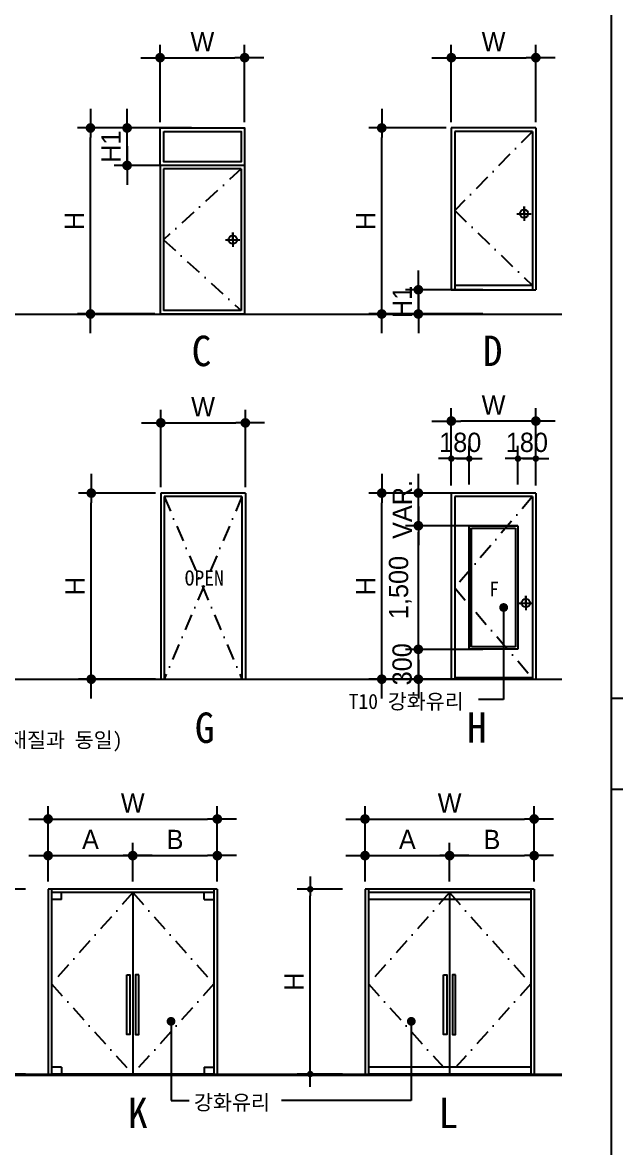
# Model space of a CAD drawing. Header units: millimetres. Extents: x 3752 to 81841, y 4485 to 53170.
# Drawn here: x 32290 to 41507, y 16774 to 34260 of the extents above; entities that cross this region are included whole.
import ezdxf

# ---------------------------------------------------------------- set-up
doc = ezdxf.new("R2010")
doc.units = ezdxf.units.MM
doc.header["$LTSCALE"] = 50
doc.linetypes.add('CENTER', pattern=[65, 60, -2, 1, -2])
doc.linetypes.add('DASHDOT', pattern=[1, 0.5, -0.25, 0, -0.25])
for name, color, linetype in [('A-CNTL', 1, 'CENTER'), ('A-DIMS', 7, 'Continuous'), ('A-DWXK-OPEN', 1, 'CENTER'), ('A-ELEV-LIN2', 7, 'Continuous'), ('A-MKXS-LEAD', 7, 'Continuous'), ('A-XXXX-TABL', 7, 'Continuous'), ('A-XXXX-TXT2', 3, 'Continuous'), ('ELEV1', 7, 'Continuous'), ('FIN2', 6, 'Continuous')]:
    doc.layers.add(name, color=color, linetype=linetype)
doc.styles.add('돋움', font='')
doc.styles.add('돋움3', font='', dxfattribs={"width": 0.8})
doc.styles.add('돋움체', font='')
doc.styles.get('돋움').set_extended_font_data('Dotum')
doc.styles.get('돋움3').set_extended_font_data('Dotum')
doc.styles.get('돋움체').set_extended_font_data('DotumChe')
doc.dimstyles.new('CDIM', dxfattribs={"dimscale": 100, "dimtxt": 3, "dimasz": 1, "dimexe": 2, "dimexo": 1, "dimgap": 1, "dimtad": 1, "dimdec": 0, "dimrnd": 0.5, "dimzin": 0, "dimdsep": 32, "dimtxsty": '돋움3', "dimblk1": '_CIDOT', "dimblk2": '_CIDOT', "dimsah": 1, "dimcen": 5.5, "dimclrd": 2, "dimclre": 2, "dimclrt": 7, "dimadec": 0, "dimazin": 0, "dimtfac": 1, "dimtdec": 0, "dimtix": 1, "dimtmove": 2, "dimatfit": 1, "dimldrblk": 'DOT', "dimfxl": 1, "dimtolj": 1, "dimtzin": 0, "dimlwd": -1, "dimarcsym": 0})

# ---------------------------------------------------------------- blocks, each defined once
blk = doc.blocks.new('_CIDOT')
at = {"color": 0, "linetype": 'ByBlock'}
blk.add_line((2, 0), (-1, 0), dxfattribs=at)
at = {"color": 0, "linetype": 'ByBlock', "const_width": 0.5}
blk.add_lwpolyline([(-0.25, 0, 1), (0.25, 0, 1)], format="xyb", close=True, dxfattribs=at)
blk = doc.blocks.new('*D10')
at = {"layer": 'A-DIMS', "lineweight": -2, "transparency": 16777216}
for p, q in [((34429, 32713), (34429, 33913)), ((35743, 32713), (35743, 33913))]:
    blk.add_line(p, q, dxfattribs=at)
at = {"layer": 'A-DIMS', "transparency": 16777216}
blk.add_line((34579, 33713), (35593, 33713), dxfattribs=at)
at = {"layer": 'A-DIMS', "transparency": 16777216, "xscale": 150, "yscale": 150, "zscale": 150, "rotation": 180}
blk.add_blockref('_CIDOT', (34429, 33713), dxfattribs=at)
at = {"layer": 'A-DIMS', "transparency": 16777216, "xscale": 150, "yscale": 150, "zscale": 150}
blk.add_blockref('_CIDOT', (35743, 33713), dxfattribs=at)
at = {"layer": 'A-DIMS', "color": 3, "transparency": 16777216, "insert": (35086, 33963), "char_height": 300, "attachment_point": 5, "style": '돋움'}
blk.add_mtext('\\A1;W', dxfattribs=at)
blk = doc.blocks.new('_Dot')
at = {"color": 0, "linetype": 'ByBlock', "lineweight": -2}
blk.add_line((-0.5, 0), (-1, 0), dxfattribs=at)
at = {"color": 0, "linetype": 'ByBlock', "const_width": 0.5}
blk.add_lwpolyline([(-0.25, 0, 1), (0.25, 0, 1)], format="xyb", close=True, dxfattribs=at)
blk = doc.blocks.new('*D11')
at = {"layer": 'A-DIMS', "lineweight": -2, "transparency": 16777216}
for p, q in [((38955, 32713), (38955, 33913)), ((40269, 32713), (40269, 33913))]:
    blk.add_line(p, q, dxfattribs=at)
at = {"layer": 'A-DIMS', "transparency": 16777216}
blk.add_line((39105, 33713), (40119, 33713), dxfattribs=at)
at = {"layer": 'A-DIMS', "transparency": 16777216, "xscale": 150, "yscale": 150, "zscale": 150, "rotation": 180}
blk.add_blockref('_CIDOT', (38955, 33713), dxfattribs=at)
at = {"layer": 'A-DIMS', "transparency": 16777216, "xscale": 150, "yscale": 150, "zscale": 150}
blk.add_blockref('_CIDOT', (40269, 33713), dxfattribs=at)
at = {"layer": 'A-DIMS', "color": 3, "transparency": 16777216, "insert": (39612, 33963), "char_height": 300, "attachment_point": 5, "style": '돋움'}
blk.add_mtext('\\A1;W', dxfattribs=at)
blk = doc.blocks.new('*D12')
at = {"layer": 'A-DIMS', "transparency": 16777216}
for p, q in [((33916, 32770), (33916, 32920)), ((33916, 32038), (33916, 32620)), ((33916, 31888), (33916, 31738))]:
    blk.add_line(p, q, dxfattribs=at)
at = {"layer": 'A-DIMS', "lineweight": -2, "transparency": 16777216}
for p, q in [((34916, 32620), (33716, 32620)), ((34916, 32038), (33716, 32038))]:
    blk.add_line(p, q, dxfattribs=at)
at = {"layer": 'A-DIMS', "transparency": 16777216, "xscale": 150, "yscale": 150, "zscale": 150}
for p, rotation in [((33916, 32620), 270), ((33916, 32038), 90)]:
    blk.add_blockref('_CIDOT', p, dxfattribs=dict(at, rotation=rotation))
at = {"layer": 'A-DIMS', "color": 3, "transparency": 16777216, "insert": (33666, 32329), "char_height": 300, "attachment_point": 5, "rotation": 90, "style": '돋움'}
blk.add_mtext('\\A1;H1', dxfattribs=at)
blk = doc.blocks.new('*D13')
at = {"layer": 'A-DIMS', "lineweight": -2, "transparency": 16777216}
for p, q in [((34347, 32620), (33147, 32620)), ((34347, 29729), (33147, 29729))]:
    blk.add_line(p, q, dxfattribs=at)
at = {"layer": 'A-DIMS', "transparency": 16777216}
blk.add_line((33347, 29879), (33347, 32470), dxfattribs=at)
at = {"layer": 'A-DIMS', "transparency": 16777216, "xscale": 150, "yscale": 150, "zscale": 150}
for p, rotation in [((33347, 32620), 90), ((33347, 29729), 270)]:
    blk.add_blockref('_CIDOT', p, dxfattribs=dict(at, rotation=rotation))
at = {"layer": 'A-DIMS', "color": 3, "transparency": 16777216, "insert": (33097, 31175), "char_height": 300, "attachment_point": 5, "rotation": 90, "style": '돋움'}
blk.add_mtext('\\A1;H', dxfattribs=at)
blk = doc.blocks.new('*D14')
at = {"layer": 'A-DIMS', "transparency": 16777216}
for p, q in [((38443, 30255), (38443, 30405)), ((38443, 29729), (38443, 30105)), ((38443, 29579), (38443, 29429))]:
    blk.add_line(p, q, dxfattribs=at)
at = {"layer": 'A-DIMS', "lineweight": -2, "transparency": 16777216}
for p, q in [((39443, 30105), (38243, 30105)), ((39443, 29729), (38243, 29729))]:
    blk.add_line(p, q, dxfattribs=at)
at = {"layer": 'A-DIMS', "transparency": 16777216, "xscale": 150, "yscale": 150, "zscale": 150}
for p, rotation in [((38443, 30105), 270), ((38443, 29729), 90)]:
    blk.add_blockref('_CIDOT', p, dxfattribs=dict(at, rotation=rotation))
at = {"layer": 'A-DIMS', "color": 3, "transparency": 16777216, "insert": (38192, 29917), "char_height": 300, "attachment_point": 5, "rotation": 90, "style": '돋움'}
blk.add_mtext('\\A1;H1', dxfattribs=at)
blk = doc.blocks.new('*D15')
at = {"layer": 'A-DIMS', "lineweight": -2, "transparency": 16777216}
for p, q in [((38874, 32620), (37674, 32620)), ((38874, 29729), (37674, 29729))]:
    blk.add_line(p, q, dxfattribs=at)
at = {"layer": 'A-DIMS', "transparency": 16777216}
blk.add_line((37874, 29879), (37874, 32470), dxfattribs=at)
at = {"layer": 'A-DIMS', "transparency": 16777216, "xscale": 150, "yscale": 150, "zscale": 150}
for p, rotation in [((37874, 32620), 90), ((37874, 29729), 270)]:
    blk.add_blockref('_CIDOT', p, dxfattribs=dict(at, rotation=rotation))
at = {"layer": 'A-DIMS', "color": 3, "transparency": 16777216, "insert": (37624, 31175), "char_height": 300, "attachment_point": 5, "rotation": 90, "style": '돋움'}
blk.add_mtext('\\A1;H', dxfattribs=at)
blk = doc.blocks.new('*D25')
at = {"layer": 'A-DIMS', "lineweight": -2, "transparency": 16777216}
for p, q in [((34440, 27037), (34440, 28237)), ((35754, 27037), (35754, 28237))]:
    blk.add_line(p, q, dxfattribs=at)
at = {"layer": 'A-DIMS', "transparency": 16777216}
blk.add_line((34590, 28037), (35604, 28037), dxfattribs=at)
at = {"layer": 'A-DIMS', "transparency": 16777216, "xscale": 150, "yscale": 150, "zscale": 150, "rotation": 180}
blk.add_blockref('_CIDOT', (34440, 28037), dxfattribs=at)
at = {"layer": 'A-DIMS', "transparency": 16777216, "xscale": 150, "yscale": 150, "zscale": 150}
blk.add_blockref('_CIDOT', (35754, 28037), dxfattribs=at)
at = {"layer": 'A-DIMS', "color": 3, "transparency": 16777216, "insert": (35097, 28287), "char_height": 300, "attachment_point": 5, "style": '돋움'}
blk.add_mtext('\\A1;W', dxfattribs=at)
blk = doc.blocks.new('*D26')
at = {"layer": 'A-DIMS', "lineweight": -2, "transparency": 16777216}
for p, q in [((34359, 26945), (33159, 26945)), ((34359, 24053), (33159, 24053))]:
    blk.add_line(p, q, dxfattribs=at)
at = {"layer": 'A-DIMS', "transparency": 16777216}
blk.add_line((33359, 24203), (33359, 26795), dxfattribs=at)
at = {"layer": 'A-DIMS', "transparency": 16777216, "xscale": 150, "yscale": 150, "zscale": 150}
for p, rotation in [((33359, 26945), 90), ((33359, 24053), 270)]:
    blk.add_blockref('_CIDOT', p, dxfattribs=dict(at, rotation=rotation))
at = {"layer": 'A-DIMS', "color": 3, "transparency": 16777216, "insert": (33108, 25499), "char_height": 300, "attachment_point": 5, "rotation": 90, "style": '돋움'}
blk.add_mtext('\\A1;H', dxfattribs=at)
blk = doc.blocks.new('*D37')
at = {"layer": 'A-DIMS', "lineweight": -2, "transparency": 16777216}
for p, q in [((38955, 27065), (38955, 28265)), ((40269, 27065), (40269, 28265))]:
    blk.add_line(p, q, dxfattribs=at)
at = {"layer": 'A-DIMS', "transparency": 16777216}
blk.add_line((40119, 28065), (39105, 28065), dxfattribs=at)
at = {"layer": 'A-DIMS', "transparency": 16777216, "xscale": 150, "yscale": 150, "zscale": 150, "rotation": 180}
blk.add_blockref('_CIDOT', (38955, 28065), dxfattribs=at)
at = {"layer": 'A-DIMS', "transparency": 16777216, "xscale": 150, "yscale": 150, "zscale": 150}
blk.add_blockref('_CIDOT', (40269, 28065), dxfattribs=at)
at = {"layer": 'A-DIMS', "color": 3, "transparency": 16777216, "insert": (39612, 28315), "char_height": 300, "attachment_point": 5, "style": '돋움'}
blk.add_mtext('\\A1;W', dxfattribs=at)
blk = doc.blocks.new('*D38')
at = {"layer": 'A-DIMS', "lineweight": -2, "transparency": 16777216}
for p, q in [((39991, 27081), (39991, 27681)), ((40269, 27081), (40269, 27681))]:
    blk.add_line(p, q, dxfattribs=at)
at = {"layer": 'A-DIMS', "transparency": 16777216}
for p, q in [((39891, 27481), (39791, 27481)), ((40269, 27481), (39991, 27481)), ((40369, 27481), (40469, 27481))]:
    blk.add_line(p, q, dxfattribs=at)
at = {"layer": 'A-DIMS', "transparency": 16777216, "xscale": 100, "yscale": 100, "zscale": 100}
blk.add_blockref('_CIDOT', (39991, 27481), dxfattribs=at)
at = {"layer": 'A-DIMS', "transparency": 16777216, "xscale": 100, "yscale": 100, "zscale": 100, "rotation": 180}
blk.add_blockref('_CIDOT', (40269, 27481), dxfattribs=at)
at = {"layer": 'A-DIMS', "color": 3, "transparency": 16777216, "insert": (40130, 27732), "char_height": 300, "attachment_point": 5, "style": '돋움'}
blk.add_mtext('\\A1;180', dxfattribs=at)
blk = doc.blocks.new('*D39')
at = {"layer": 'A-DIMS', "lineweight": -2, "transparency": 16777216}
for p, q in [((38955, 27081), (38955, 27681)), ((39234, 27081), (39234, 27681))]:
    blk.add_line(p, q, dxfattribs=at)
at = {"layer": 'A-DIMS', "transparency": 16777216}
for p, q in [((38855, 27481), (38755, 27481)), ((39234, 27481), (38955, 27481)), ((39334, 27481), (39434, 27481))]:
    blk.add_line(p, q, dxfattribs=at)
at = {"layer": 'A-DIMS', "transparency": 16777216, "xscale": 100, "yscale": 100, "zscale": 100}
blk.add_blockref('_CIDOT', (38955, 27481), dxfattribs=at)
at = {"layer": 'A-DIMS', "transparency": 16777216, "xscale": 100, "yscale": 100, "zscale": 100, "rotation": 180}
blk.add_blockref('_CIDOT', (39234, 27481), dxfattribs=at)
at = {"layer": 'A-DIMS', "color": 3, "transparency": 16777216, "insert": (39094, 27732), "char_height": 300, "attachment_point": 5, "style": '돋움'}
blk.add_mtext('\\A1;180', dxfattribs=at)
blk = doc.blocks.new('*D40')
at = {"layer": 'A-DIMS', "transparency": 16777216}
for p, q in [((38443, 27095), (38443, 27245)), ((38443, 26438), (38443, 26945)), ((38443, 26288), (38443, 26138))]:
    blk.add_line(p, q, dxfattribs=at)
at = {"layer": 'A-DIMS', "lineweight": -2, "transparency": 16777216}
for p, q in [((39443, 26945), (38243, 26945)), ((39443, 26438), (38243, 26438))]:
    blk.add_line(p, q, dxfattribs=at)
at = {"layer": 'A-DIMS', "transparency": 16777216, "xscale": 150, "yscale": 150, "zscale": 150}
for p, rotation in [((38443, 26945), 270), ((38443, 26438), 90)]:
    blk.add_blockref('_CIDOT', p, dxfattribs=dict(at, rotation=rotation))
at = {"layer": 'A-DIMS', "color": 3, "transparency": 16777216, "insert": (38192, 26691), "char_height": 300, "attachment_point": 5, "rotation": 90, "style": '돋움'}
blk.add_mtext('\\A1;VAR.', dxfattribs=at)
blk = doc.blocks.new('*D41')
at = {"layer": 'A-DIMS', "lineweight": -2, "transparency": 16777216}
for p, q in [((38874, 26945), (37674, 26945)), ((38874, 24053), (37674, 24053))]:
    blk.add_line(p, q, dxfattribs=at)
at = {"layer": 'A-DIMS', "transparency": 16777216}
blk.add_line((37874, 24203), (37874, 26795), dxfattribs=at)
at = {"layer": 'A-DIMS', "transparency": 16777216, "xscale": 150, "yscale": 150, "zscale": 150}
for p, rotation in [((37874, 26945), 90), ((37874, 24053), 270)]:
    blk.add_blockref('_CIDOT', p, dxfattribs=dict(at, rotation=rotation))
at = {"layer": 'A-DIMS', "color": 3, "transparency": 16777216, "insert": (37624, 25499), "char_height": 300, "attachment_point": 5, "rotation": 90, "style": '돋움'}
blk.add_mtext('\\A1;H', dxfattribs=at)
blk = doc.blocks.new('*D42')
at = {"layer": 'A-DIMS', "lineweight": -2, "transparency": 16777216}
for p, q in [((38843, 26438), (38243, 26438)), ((38843, 24517), (38243, 24517))]:
    blk.add_line(p, q, dxfattribs=at)
at = {"layer": 'A-DIMS', "transparency": 16777216}
blk.add_line((38443, 24617), (38443, 26338), dxfattribs=at)
at = {"layer": 'A-DIMS', "transparency": 16777216, "xscale": 100, "yscale": 100, "zscale": 100}
for p, rotation in [((38443, 26438), 90), ((38443, 24517), 270)]:
    blk.add_blockref('_CIDOT', p, dxfattribs=dict(at, rotation=rotation))
at = {"layer": 'A-DIMS', "color": 3, "transparency": 16777216, "insert": (38163, 25478), "char_height": 300, "attachment_point": 5, "rotation": 90, "style": '돋움'}
blk.add_mtext('\\A1;1,500', dxfattribs=at)
blk = doc.blocks.new('*D43')
at = {"layer": 'A-DIMS', "transparency": 16777216}
for p, q in [((38443, 24667), (38443, 24817)), ((38443, 24053), (38443, 24517)), ((38443, 23903), (38443, 23753))]:
    blk.add_line(p, q, dxfattribs=at)
at = {"layer": 'A-DIMS', "lineweight": -2, "transparency": 16777216}
for p, q in [((39443, 24517), (38243, 24517)), ((39443, 24053), (38243, 24053))]:
    blk.add_line(p, q, dxfattribs=at)
at = {"layer": 'A-DIMS', "transparency": 16777216, "xscale": 150, "yscale": 150, "zscale": 150}
for p, rotation in [((38443, 24517), 270), ((38443, 24053), 90)]:
    blk.add_blockref('_CIDOT', p, dxfattribs=dict(at, rotation=rotation))
at = {"layer": 'A-DIMS', "color": 3, "transparency": 16777216, "insert": (38192, 24285), "char_height": 300, "attachment_point": 5, "rotation": 90, "style": '돋움'}
blk.add_mtext('\\A1;300', dxfattribs=at)
blk = doc.blocks.new('*D70')
at = {"layer": 'A-DIMS', "lineweight": -2, "transparency": 16777216}
for p, q in [((37614, 20911), (37614, 21511)), ((38929, 20911), (38929, 21511))]:
    blk.add_line(p, q, dxfattribs=at)
at = {"layer": 'A-DIMS', "transparency": 16777216}
blk.add_line((37764, 21311), (38779, 21311), dxfattribs=at)
at = {"layer": 'A-DIMS', "transparency": 16777216, "xscale": 150, "yscale": 150, "zscale": 150, "rotation": 180}
blk.add_blockref('_CIDOT', (37614, 21311), dxfattribs=at)
at = {"layer": 'A-DIMS', "transparency": 16777216, "xscale": 150, "yscale": 150, "zscale": 150}
blk.add_blockref('_CIDOT', (38929, 21311), dxfattribs=at)
at = {"layer": 'A-DIMS', "color": 3, "transparency": 16777216, "insert": (38272, 21562), "char_height": 300, "attachment_point": 5, "style": '돋움'}
blk.add_mtext('\\A1;A', dxfattribs=at)
blk = doc.blocks.new('*D71')
at = {"layer": 'A-DIMS', "lineweight": -2, "transparency": 16777216}
for p, q in [((38929, 20911), (38929, 21511)), ((40243, 20911), (40243, 21511))]:
    blk.add_line(p, q, dxfattribs=at)
at = {"layer": 'A-DIMS', "transparency": 16777216}
blk.add_line((39079, 21311), (40093, 21311), dxfattribs=at)
at = {"layer": 'A-DIMS', "transparency": 16777216, "xscale": 150, "yscale": 150, "zscale": 150, "rotation": 180}
blk.add_blockref('_CIDOT', (38929, 21311), dxfattribs=at)
at = {"layer": 'A-DIMS', "transparency": 16777216, "xscale": 150, "yscale": 150, "zscale": 150}
blk.add_blockref('_CIDOT', (40243, 21311), dxfattribs=at)
at = {"layer": 'A-DIMS', "color": 3, "transparency": 16777216, "insert": (39586, 21562), "char_height": 300, "attachment_point": 5, "style": '돋움'}
blk.add_mtext('\\A1;B', dxfattribs=at)
blk = doc.blocks.new('*D72')
at = {"layer": 'A-DIMS', "lineweight": -2, "transparency": 16777216}
for p, q in [((37614, 21380), (37614, 22080)), ((40243, 21380), (40243, 22080))]:
    blk.add_line(p, q, dxfattribs=at)
at = {"layer": 'A-DIMS', "transparency": 16777216}
blk.add_line((37764, 21880), (40093, 21880), dxfattribs=at)
at = {"layer": 'A-DIMS', "transparency": 16777216, "xscale": 150, "yscale": 150, "zscale": 150, "rotation": 180}
blk.add_blockref('_CIDOT', (37614, 21880), dxfattribs=at)
at = {"layer": 'A-DIMS', "transparency": 16777216, "xscale": 150, "yscale": 150, "zscale": 150}
blk.add_blockref('_CIDOT', (40243, 21880), dxfattribs=at)
at = {"layer": 'A-DIMS', "color": 3, "transparency": 16777216, "insert": (38929, 22130), "char_height": 300, "attachment_point": 5, "style": '돋움'}
blk.add_mtext('\\A1;W', dxfattribs=at)
blk = doc.blocks.new('*D76')
at = {"layer": 'A-DIMS', "lineweight": -2, "transparency": 16777216}
for p, q in [((37262, 20788), (36562, 20788)), ((37262, 17916), (36562, 17916))]:
    blk.add_line(p, q, dxfattribs=at)
at = {"layer": 'A-DIMS', "transparency": 16777216}
blk.add_line((36762, 18016), (36762, 20688), dxfattribs=at)
at = {"layer": 'A-DIMS', "transparency": 16777216, "xscale": 100, "yscale": 100, "zscale": 100}
for p, rotation in [((36762, 20788), 90), ((36762, 17916), 270)]:
    blk.add_blockref('_CIDOT', p, dxfattribs=dict(at, rotation=rotation))
at = {"layer": 'A-DIMS', "color": 3, "transparency": 16777216, "insert": (36512, 19352), "char_height": 300, "attachment_point": 5, "rotation": 90, "style": '돋움'}
blk.add_mtext('\\A1;H', dxfattribs=at)
blk = doc.blocks.new('*D97')
at = {"layer": 'A-DIMS', "lineweight": -2, "transparency": 16777216}
for p, q in [((32689, 20911), (32689, 21511)), ((34004, 20911), (34004, 21511))]:
    blk.add_line(p, q, dxfattribs=at)
at = {"layer": 'A-DIMS', "transparency": 16777216}
blk.add_line((32839, 21311), (33854, 21311), dxfattribs=at)
at = {"layer": 'A-DIMS', "transparency": 16777216, "xscale": 150, "yscale": 150, "zscale": 150, "rotation": 180}
blk.add_blockref('_CIDOT', (32689, 21311), dxfattribs=at)
at = {"layer": 'A-DIMS', "transparency": 16777216, "xscale": 150, "yscale": 150, "zscale": 150}
blk.add_blockref('_CIDOT', (34004, 21311), dxfattribs=at)
at = {"layer": 'A-DIMS', "color": 3, "transparency": 16777216, "insert": (33347, 21562), "char_height": 300, "attachment_point": 5, "style": '돋움'}
blk.add_mtext('\\A1;A', dxfattribs=at)
blk = doc.blocks.new('*D98')
at = {"layer": 'A-DIMS', "lineweight": -2, "transparency": 16777216}
for p, q in [((34004, 20911), (34004, 21511)), ((35318, 20911), (35318, 21511))]:
    blk.add_line(p, q, dxfattribs=at)
at = {"layer": 'A-DIMS', "transparency": 16777216}
blk.add_line((34154, 21311), (35168, 21311), dxfattribs=at)
at = {"layer": 'A-DIMS', "transparency": 16777216, "xscale": 150, "yscale": 150, "zscale": 150, "rotation": 180}
blk.add_blockref('_CIDOT', (34004, 21311), dxfattribs=at)
at = {"layer": 'A-DIMS', "transparency": 16777216, "xscale": 150, "yscale": 150, "zscale": 150}
blk.add_blockref('_CIDOT', (35318, 21311), dxfattribs=at)
at = {"layer": 'A-DIMS', "color": 3, "transparency": 16777216, "insert": (34661, 21562), "char_height": 300, "attachment_point": 5, "style": '돋움'}
blk.add_mtext('\\A1;B', dxfattribs=at)
blk = doc.blocks.new('*D99')
at = {"layer": 'A-DIMS', "lineweight": -2, "transparency": 16777216}
for p, q in [((32689, 21380), (32689, 22080)), ((35318, 21380), (35318, 22080))]:
    blk.add_line(p, q, dxfattribs=at)
at = {"layer": 'A-DIMS', "transparency": 16777216}
blk.add_line((32839, 21880), (35168, 21880), dxfattribs=at)
at = {"layer": 'A-DIMS', "transparency": 16777216, "xscale": 150, "yscale": 150, "zscale": 150, "rotation": 180}
blk.add_blockref('_CIDOT', (32689, 21880), dxfattribs=at)
at = {"layer": 'A-DIMS', "transparency": 16777216, "xscale": 150, "yscale": 150, "zscale": 150}
blk.add_blockref('_CIDOT', (35318, 21880), dxfattribs=at)
at = {"layer": 'A-DIMS', "color": 3, "transparency": 16777216, "insert": (34004, 22130), "char_height": 300, "attachment_point": 5, "style": '돋움'}
blk.add_mtext('\\A1;W', dxfattribs=at)
blk = doc.blocks.new('*D100')
at = {"layer": 'A-DIMS', "lineweight": -2, "transparency": 16777216}
for p, q in [((32337, 20788), (31637, 20788)), ((32337, 17916), (31637, 17916))]:
    blk.add_line(p, q, dxfattribs=at)
at = {"layer": 'A-DIMS', "transparency": 16777216}
blk.add_line((31837, 18066), (31837, 20638), dxfattribs=at)
at = {"layer": 'A-DIMS', "transparency": 16777216, "xscale": 150, "yscale": 150, "zscale": 150}
for p, rotation in [((31837, 20788), 90), ((31837, 17916), 270)]:
    blk.add_blockref('_CIDOT', p, dxfattribs=dict(at, rotation=rotation))
at = {"layer": 'A-DIMS', "color": 3, "transparency": 16777216, "insert": (31587, 19352), "char_height": 300, "attachment_point": 5, "rotation": 90, "style": '돋움'}
blk.add_mtext('\\A1;H', dxfattribs=at)

msp = doc.modelspace()

# ---------------------------------------------------------------- linework, layer by layer
at = {"layer": 'A-CNTL'}
for p, q in [((40085.3, 31400.1), (40085.3, 31176.6)), ((40085.3, 31288.3), (40085.3, 31400.1)), ((39973.5, 31288.3), (40197.1, 31288.3)), ((35559, 30995.2), (35559, 30771.7)), ((35559, 30883.4), (35559, 30995.2)), ((35447.2, 30883.4), (35670.8, 30883.4)), ((40000.8, 25236), (40224.3, 25236)), ((40112.6, 25236), (40112.6, 25347.8)), ((40112.6, 25347.8), (40112.6, 25124.3))]:
    msp.add_line(p, q, dxfattribs=at)
at = {"layer": 'A-DIMS'}
for p, q in [((34439.9, 27098), (34439.9, 28099.2)), ((35754.2, 27098), (35754.2, 28099.2))]:
    msp.add_line(p, q, dxfattribs=at)
at = {"layer": 'A-DWXK-OPEN', "linetype": 'DASHDOT', "ltscale": 10}
for p, q in [((40216.7, 32567.9), (39007.5, 31336.7)), ((35690.4, 31985.3), (34481.2, 30883.4)), ((39007.5, 31336.7), (40216.7, 30171.2)), ((34481.2, 30883.4), (35690.4, 29781.5)), ((34492.5, 26892.1), (35701.6, 24053.1)), ((35701.6, 26892.1), (34492.5, 24053.1)), ((40216.7, 26892.1), (39007.5, 25472.6)), ((39007.5, 25472.6), (40216.7, 24072.8)), ((34003.7, 20735.5), (32741.9, 19316)), ((34003.7, 20735.5), (35265.4, 19316)), ((38928.7, 20735.5), (37666.9, 19316)), ((38928.7, 20735.5), (40190.4, 19316)), ((32741.9, 19316), (34003.7, 17916.2)), ((35265.4, 19316), (34003.7, 17916.2)), ((37666.9, 19316), (38928.7, 17916.2)), ((40190.4, 19316), (38928.7, 17916.2))]:
    msp.add_line(p, q, dxfattribs=at)
at = {"layer": 'A-ELEV-LIN2', "linetype": 'Continuous'}
for p, q in [((38955, 32620.5), (38955, 30105.4)), ((40269.3, 32620.5), (38955, 32620.5)), ((39007.5, 32567.9), (39007.5, 30105.4)), ((40216.7, 32567.9), (39007.5, 32567.9)), ((40216.7, 32567.9), (40216.7, 30105.4)), ((40269.3, 32620.5), (40269.3, 30105.4)), ((34428.7, 32037.9), (34428.7, 29728.9)), ((35743, 32037.9), (34428.7, 32037.9)), ((35743, 32037.9), (35743, 29728.9)), ((34481.2, 31985.3), (34481.2, 29781.5)), ((35690.4, 31985.3), (34481.2, 31985.3)), ((35690.4, 31985.3), (35690.4, 29781.5)), ((38955, 30105.4), (40269.3, 30105.4)), ((40216.7, 30171.2), (39007.5, 30171.2)), ((35743, 29728.9), (34428.7, 29728.9)), ((35690.4, 29781.5), (34481.2, 29781.5)), ((34439.9, 26944.7), (34439.9, 24053.1)), ((35754.2, 26944.7), (34439.9, 26944.7)), ((35754.2, 26944.7), (35754.2, 24053.1)), ((40269.3, 26944.7), (38955, 26944.7)), ((38955, 26944.7), (38955, 24053.1)), ((40269.3, 26944.7), (40269.3, 24053.1)), ((34492.5, 26892.1), (34492.5, 24053.1)), ((35701.6, 26892.1), (34492.5, 26892.1)), ((35701.6, 26892.1), (35701.6, 24053.1)), ((40216.7, 26892.1), (39007.5, 26892.1)), ((39007.5, 26892.1), (39007.5, 24053.1)), ((40216.7, 26892.1), (40216.7, 24053.1)), ((39990.7, 26437.9), (39233.6, 26437.9)), ((39233.6, 26437.9), (39233.6, 24517.5)), ((39233.6, 26437.9), (39990.7, 26437.9)), ((39233.6, 24517.5), (39233.6, 26437.9)), ((39990.7, 26437.9), (39990.7, 24517.5)), ((39990.7, 26437.9), (39990.7, 24517.5)), ((39271.3, 26400.2), (39953, 26400.2)), ((39271.3, 24555.1), (39271.3, 26400.2)), ((39953, 26400.2), (39953, 24555.1)), ((40216.7, 24072.8), (39007.5, 24072.8)), ((32689.3, 20788), (32689.3, 17896.5)), ((35318, 20788), (32689.3, 20788)), ((32741.9, 20788), (32741.9, 17896.5)), ((35265.4, 20735.5), (32741.9, 20735.5)), ((32894.2, 20630.3), (32894.2, 20735.5)), ((34003.7, 20735.5), (34003.7, 17916.2)), ((35113.2, 20630.3), (35113.2, 20735.5)), ((35265.4, 20788), (35265.4, 17896.5)), ((35318, 20788), (35318, 17896.5)), ((37614.3, 20788), (37614.3, 17896.5)), ((40243, 20788), (37614.3, 20788)), ((37666.9, 20788), (37666.9, 17896.5)), ((40190.4, 20735.5), (37666.9, 20735.5)), ((38928.7, 20735.5), (38928.7, 17916.2)), ((40190.4, 20788), (40190.4, 17896.5)), ((40243, 20788), (40243, 17896.5)), ((32894.2, 20630.3), (32741.9, 20630.3)), ((35113.2, 20630.3), (35265.4, 20630.3)), ((38928.7, 20630.3), (37666.9, 20630.3)), ((40190.4, 20630.3), (38928.7, 20630.3)), ((32894.2, 18021.4), (32741.9, 18021.4)), ((32894.2, 18021.4), (32894.2, 17916.2)), ((35113.2, 18021.4), (35265.4, 18021.4)), ((35113.2, 18021.4), (35113.2, 17916.2)), ((40190.4, 18021.4), (38928.7, 18021.4)), ((35265.4, 17916.2), (32741.9, 17916.2)), ((40190.4, 17916.2), (37666.9, 17916.2))]:
    msp.add_line(p, q, dxfattribs=at)
for points in [[(34428.7, 32620.5), (35743, 32620.5), (35743, 32037.9), (34428.7, 32037.9)], [(34485.2, 32564), (35686.5, 32564), (35686.5, 32094.4), (34485.2, 32094.4)], [(33909.5, 19459.2), (33961, 19459.2), (33961, 18528.8), (33909.5, 18528.8)], [(34097.9, 19459.2), (34046.4, 19459.2), (34046.4, 18528.8), (34097.9, 18528.8)], [(38834.5, 19459.2), (38886, 19459.2), (38886, 18528.8), (38834.5, 18528.8)], [(39022.9, 19459.2), (38971.4, 19459.2), (38971.4, 18528.8), (39022.9, 18528.8)]]:
    msp.add_lwpolyline(points, close=True, dxfattribs=at)
for centre in [(40085.3, 31288.3), (35559, 30883.4), (40112.6, 25236)]:
    msp.add_circle(centre, 65.7, dxfattribs=at)
at = {"layer": 'A-MKXS-LEAD'}
for p, q in [((39768.6, 25167.2), (39768.6, 23737.2)), ((39768.6, 23737.2), (39380.3, 23737.2)), ((34598.8, 18735.3), (34598.8, 17505.7)), ((38333.5, 18735.3), (38333.5, 17505.7)), ((34598.8, 17505.7), (34881.3, 17505.7)), ((38333.5, 17505.7), (36317.1, 17505.7))]:
    msp.add_line(p, q, dxfattribs=at)
at = {"layer": 'A-MKXS-LEAD', "const_width": 68.5}
for points in [[(39734.4, 25167.2, 1), (39802.8, 25167.2, 1)], [(34564.6, 18735.3, 1), (34633, 18735.3, 1)], [(38299.3, 18735.3, 1), (38367.8, 18735.3, 1)]]:
    msp.add_lwpolyline(points, format="xyb", close=True, dxfattribs=at)
at = {"layer": 'A-XXXX-TABL', "color": 3}
for p, q in [((41443, 4536.9), (41443, 51867.4)), ((41443, 4485.2), (41443, 48852.8)), ((57822.7, 23752.4), (41443, 23752.4)), ((57822.7, 22340.5), (41443, 22340.5))]:
    msp.add_line(p, q, dxfattribs=at)
at = {"layer": 'ELEV1'}
for p, q in [((39990.7, 24517.5), (39233.6, 24517.5)), ((39990.7, 24517.5), (39233.6, 24517.5)), ((39953, 24555.1), (39271.3, 24555.1)), ((38928.7, 18021.4), (37666.9, 18021.4)), ((24271.2, 17896.5), (40673.1, 17896.5))]:
    msp.add_line(p, q, dxfattribs=at)
at = {"layer": 'FIN2'}
for p, q in [((24271.2, 29728.9), (40673.1, 29728.9)), ((24271.2, 24053.1), (40673.1, 24053.1)), ((24271.2, 17916.2), (40673.1, 17916.2))]:
    msp.add_line(p, q, dxfattribs=at)

# ---------------------------------------------------------------- texts
at = {"layer": 'A-XXXX-TXT2', "style": '돋움체'}
for s, height, p in [('C', 473.2, (34919.1, 28918.5)), ('D', 473.2, (39444.7, 28920.3)), ('OPEN', 235.32, (34810.9, 25508.3)), ('F', 225.9, (39547.9, 25340.6)), ('T10 강화유리', 235.32, (37359.7, 23590.1)), ('G', 473.2, (34968.8, 23062.4)), ('H', 473.2, (39200, 23065)), ('(도아재질과 동일)', 235.32, (31321.4, 22990.6)), ('K', 473.2, (33931, 17075.3)), ('강화유리', 235.32, (34955.2, 17358.5)), ('L', 473.2, (38757.2, 17075.3))]:
    msp.add_text(s, height=height, dxfattribs=at).set_placement(p)

# ---------------------------------------------------------------- dimensions: what is measured, and where the dimension line sits
at = {"layer": 'A-DIMS'}
for base, p1, p2, text, override, picture, middle in [((35743, 33712.7), (34428.7, 31832.5), (35743, 31832.5), 'W', {"dimasz": 1.5, "dimtxsty": '돋움', "dimclrd": 256, "dimclre": 256, "dimclrt": 3, "dimfxl": 10, "dimfxlon": 1}, '*D10', (35085.8, 33962.9)), ((40269.3, 33712.7), (38955, 31832.5), (40269.3, 31832.5), 'W', {"dimasz": 1.5, "dimtxsty": '돋움', "dimclrd": 256, "dimclre": 256, "dimclrt": 3, "dimfxl": 10, "dimfxlon": 1}, '*D11', (39612.1, 33962.9)), ((38955, 28065.2), (40269.3, 26269.7), (38955, 26269.7), 'W', {"dimasz": 1.5, "dimtxsty": '돋움', "dimclrd": 256, "dimclre": 256, "dimclrt": 3, "dimfxl": 10, "dimfxlon": 1}, '*D37', (39612.1, 28315.4)), ((35754.2, 28036.9), (34439.9, 26156.7), (35754.2, 26156.7), 'W', {"dimasz": 1.5, "dimtxsty": '돋움', "dimclrd": 256, "dimclre": 256, "dimclrt": 3, "dimfxl": 10, "dimfxlon": 1}, '*D25', (35097, 28287.1)), ((38955, 27481.4), (39233.6, 26269.7), (38955, 26269.7), '180', {"dimtxsty": '돋움', "dimclrd": 256, "dimclre": 256, "dimclrt": 3, "dimfxl": 4, "dimfxlon": 1}, '*D39', (39094.3, 27731.6)), ((39990.7, 27481.4), (40269.3, 26269.7), (39990.7, 26269.7), '180', {"dimtxsty": '돋움', "dimclrd": 256, "dimclre": 256, "dimclrt": 3, "dimfxl": 4, "dimfxlon": 1}, '*D38', (40130, 27731.6)), ((35318, 21880.3), (32689.3, 20000.1), (35318, 20000.1), 'W', {"dimasz": 1.5, "dimtxsty": '돋움', "dimclrd": 256, "dimclre": 256, "dimclrt": 3, "dimfxl": 5, "dimfxlon": 1}, '*D99', (34003.7, 22130.5)), ((40243, 21880.3), (37614.3, 20000.1), (40243, 20000.1), 'W', {"dimasz": 1.5, "dimtxsty": '돋움', "dimclrd": 256, "dimclre": 256, "dimclrt": 3, "dimfxl": 5, "dimfxlon": 1}, '*D72', (38928.7, 22130.5)), ((34003.7, 21311.5), (32689.3, 20000.1), (34003.7, 20000.1), 'A', {"dimasz": 1.5, "dimtxsty": '돋움', "dimclrd": 256, "dimclre": 256, "dimclrt": 3, "dimfxl": 4, "dimfxlon": 1}, '*D97', (33346.5, 21561.7)), ((35318, 21311.5), (34003.7, 20000.1), (35318, 20000.1), 'B', {"dimasz": 1.5, "dimtxsty": '돋움', "dimclrd": 256, "dimclre": 256, "dimclrt": 3, "dimfxl": 4, "dimfxlon": 1}, '*D98', (34660.8, 21561.7)), ((38928.7, 21311.5), (37614.3, 20000.1), (38928.7, 20000.1), 'A', {"dimasz": 1.5, "dimtxsty": '돋움', "dimclrd": 256, "dimclre": 256, "dimclrt": 3, "dimfxl": 4, "dimfxlon": 1}, '*D70', (38271.5, 21561.7)), ((40243, 21311.5), (38928.7, 20000.1), (40243, 20000.1), 'B', {"dimasz": 1.5, "dimtxsty": '돋움', "dimclrd": 256, "dimclre": 256, "dimclrt": 3, "dimfxl": 4, "dimfxlon": 1}, '*D71', (39585.8, 21561.7))]:
    dim = msp.add_linear_dim(base=base, p1=p1, p2=p2, text=text, dimstyle='CDIM', override=override, dxfattribs=at)
    dim.commit()
    dim.dimension.update_dxf_attribs({"geometry": picture, "text_midpoint": middle})
for base, p1, p2, text, override, picture, middle in [((33347.4, 32620.5), (35133.5, 29728.9), (35133.5, 32620.5), 'H', {"dimasz": 1.5, "dimtxsty": '돋움', "dimclrd": 256, "dimclre": 256, "dimclrt": 3, "dimfxl": 10, "dimfxlon": 1}, '*D13', (33097.2, 31174.7)), ((33916.2, 32620.5), (35133.5, 32037.9), (35133.5, 32620.5), 'H1', {"dimasz": 1.5, "dimtxsty": '돋움', "dimclrd": 256, "dimclre": 256, "dimclrt": 3, "dimfxl": 10, "dimfxlon": 1}, '*D12', (33666, 32329.2)), ((37873.7, 32620.5), (39659.8, 29728.9), (39659.8, 32620.5), 'H', {"dimasz": 1.5, "dimtxsty": '돋움', "dimclrd": 256, "dimclre": 256, "dimclrt": 3, "dimfxl": 10, "dimfxlon": 1}, '*D15', (37623.5, 31174.7)), ((38442.5, 30105.4), (39659.8, 29728.9), (39659.8, 30105.4), 'H1', {"dimasz": 1.5, "dimtxsty": '돋움', "dimclrd": 256, "dimclre": 256, "dimclrt": 3, "dimfxl": 10, "dimfxlon": 1}, '*D14', (38192.3, 29917.2)), ((33358.7, 26944.7), (35144.7, 24053.1), (35144.7, 26944.7), 'H', {"dimasz": 1.5, "dimtxsty": '돋움', "dimclrd": 256, "dimclre": 256, "dimclrt": 3, "dimfxl": 10, "dimfxlon": 1}, '*D26', (33108.5, 25498.9)), ((37873.7, 26944.7), (39659.8, 24053.1), (39659.8, 26944.7), 'H', {"dimasz": 1.5, "dimtxsty": '돋움', "dimclrd": 256, "dimclre": 256, "dimclrt": 3, "dimfxl": 10, "dimfxlon": 1}, '*D41', (37623.5, 25498.9)), ((38442.5, 26944.7), (39659.8, 26437.9), (39659.8, 26944.7), 'VAR.', {"dimasz": 1.5, "dimtxsty": '돋움', "dimclrd": 256, "dimclre": 256, "dimclrt": 3, "dimfxl": 10, "dimfxlon": 1}, '*D40', (38192.3, 26691.3)), ((38442.5, 26437.9), (39659.8, 24517.5), (39659.8, 26437.9), '1,500', {"dimtxsty": '돋움', "dimclrd": 256, "dimclre": 256, "dimclrt": 3, "dimfxl": 4, "dimfxlon": 1}, '*D42', (38163.4, 25477.7)), ((38442.5, 24517.5), (39659.8, 24053.1), (39659.8, 24517.5), '300', {"dimasz": 1.5, "dimtxsty": '돋움', "dimclrd": 256, "dimclre": 256, "dimclrt": 3, "dimfxl": 10, "dimfxlon": 1}, '*D43', (38192.3, 24285.3)), ((31837.1, 20788), (33378.9, 17916.2), (33378.9, 20788), 'H', {"dimasz": 1.5, "dimtxsty": '돋움', "dimclrd": 256, "dimclre": 256, "dimclrt": 3, "dimfxl": 5, "dimfxlon": 1}, '*D100', (31586.9, 19352.1)), ((36762.1, 20788), (38303.9, 17916.2), (38303.9, 20788), 'H', {"dimtxsty": '돋움', "dimclrd": 256, "dimclre": 256, "dimclrt": 3, "dimfxl": 5, "dimfxlon": 1}, '*D76', (36511.9, 19352.1))]:
    dim = msp.add_linear_dim(base=base, p1=p1, p2=p2, angle=90, text=text, dimstyle='CDIM', override=override, dxfattribs=at)
    dim.commit()
    dim.dimension.update_dxf_attribs({"geometry": picture, "text_midpoint": middle})

doc.saveas('drawing.dxf')
